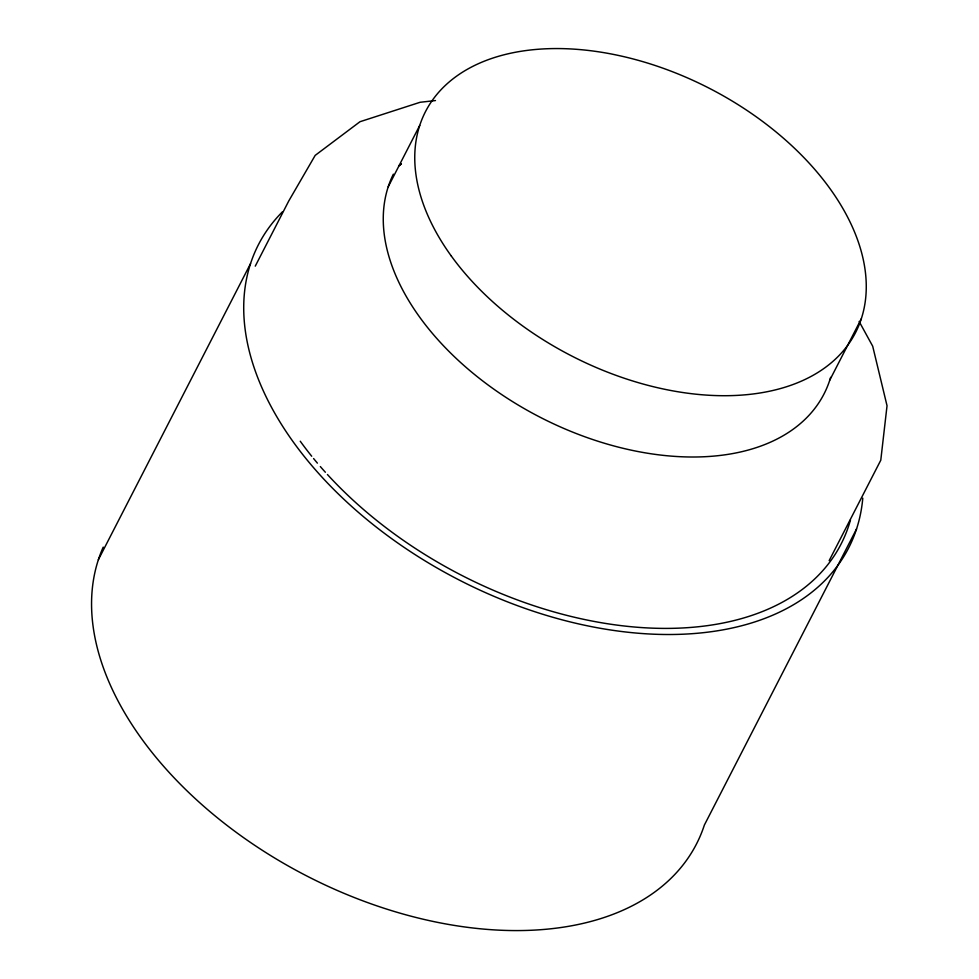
<?xml version="1.0" encoding="UTF-8"?>
<svg xmlns="http://www.w3.org/2000/svg" width="979" height="979" viewBox="0 0 979 979"><rect width="100%" height="100%" fill="white"/><g stroke="black" fill="none" stroke-linecap="round" stroke-linejoin="round"><path stroke-width="1.47" d="M98.365 559.719L250.538 263.645M255.262 266.153L288.744 201.001L315.177 155.392L359.978 121.726L420.101 102.281L435.471 100.556M388.222 186.769L419.722 125.471M829.788 380.097L861.3 318.799M829.152 560.649L880.782 460.203L887.035 405.759L872.693 346.199L859.121 321.442M856.552 528.966L704.378 825.04A331.783 206.532 27.2 0 1 326.913 885.799A331.783 206.532 27.2 0 1 103.223 547.114M401.243 163.811L398.942 165.745L401.353 163.934M830.657 377.307A241.752 150.497 27.2 0 1 554.077 424.066A241.752 150.497 27.2 0 1 393.374 174.152M850.47 519.947A323.266 201.246 27.2 0 1 634.49 627.025A323.266 201.246 27.2 0 1 327.427 474.509M325.371 472.257A323.266 201.246 27.2 0 1 320.341 466.567M317.404 463.14A323.266 201.246 27.2 0 1 313.586 458.539M311.714 456.238A323.266 201.246 27.2 0 1 300.247 441.211M862.78 498.189A331.783 206.532 27.2 0 1 466.787 583.851A331.783 206.532 27.2 0 1 282.564 211.697M451.086 255.727A241.752 150.497 27.2 0 0 841.585 352.819A241.752 150.497 27.2 0 0 628.848 57.859A241.752 150.497 27.2 0 0 451.086 255.727"/></g></svg>
